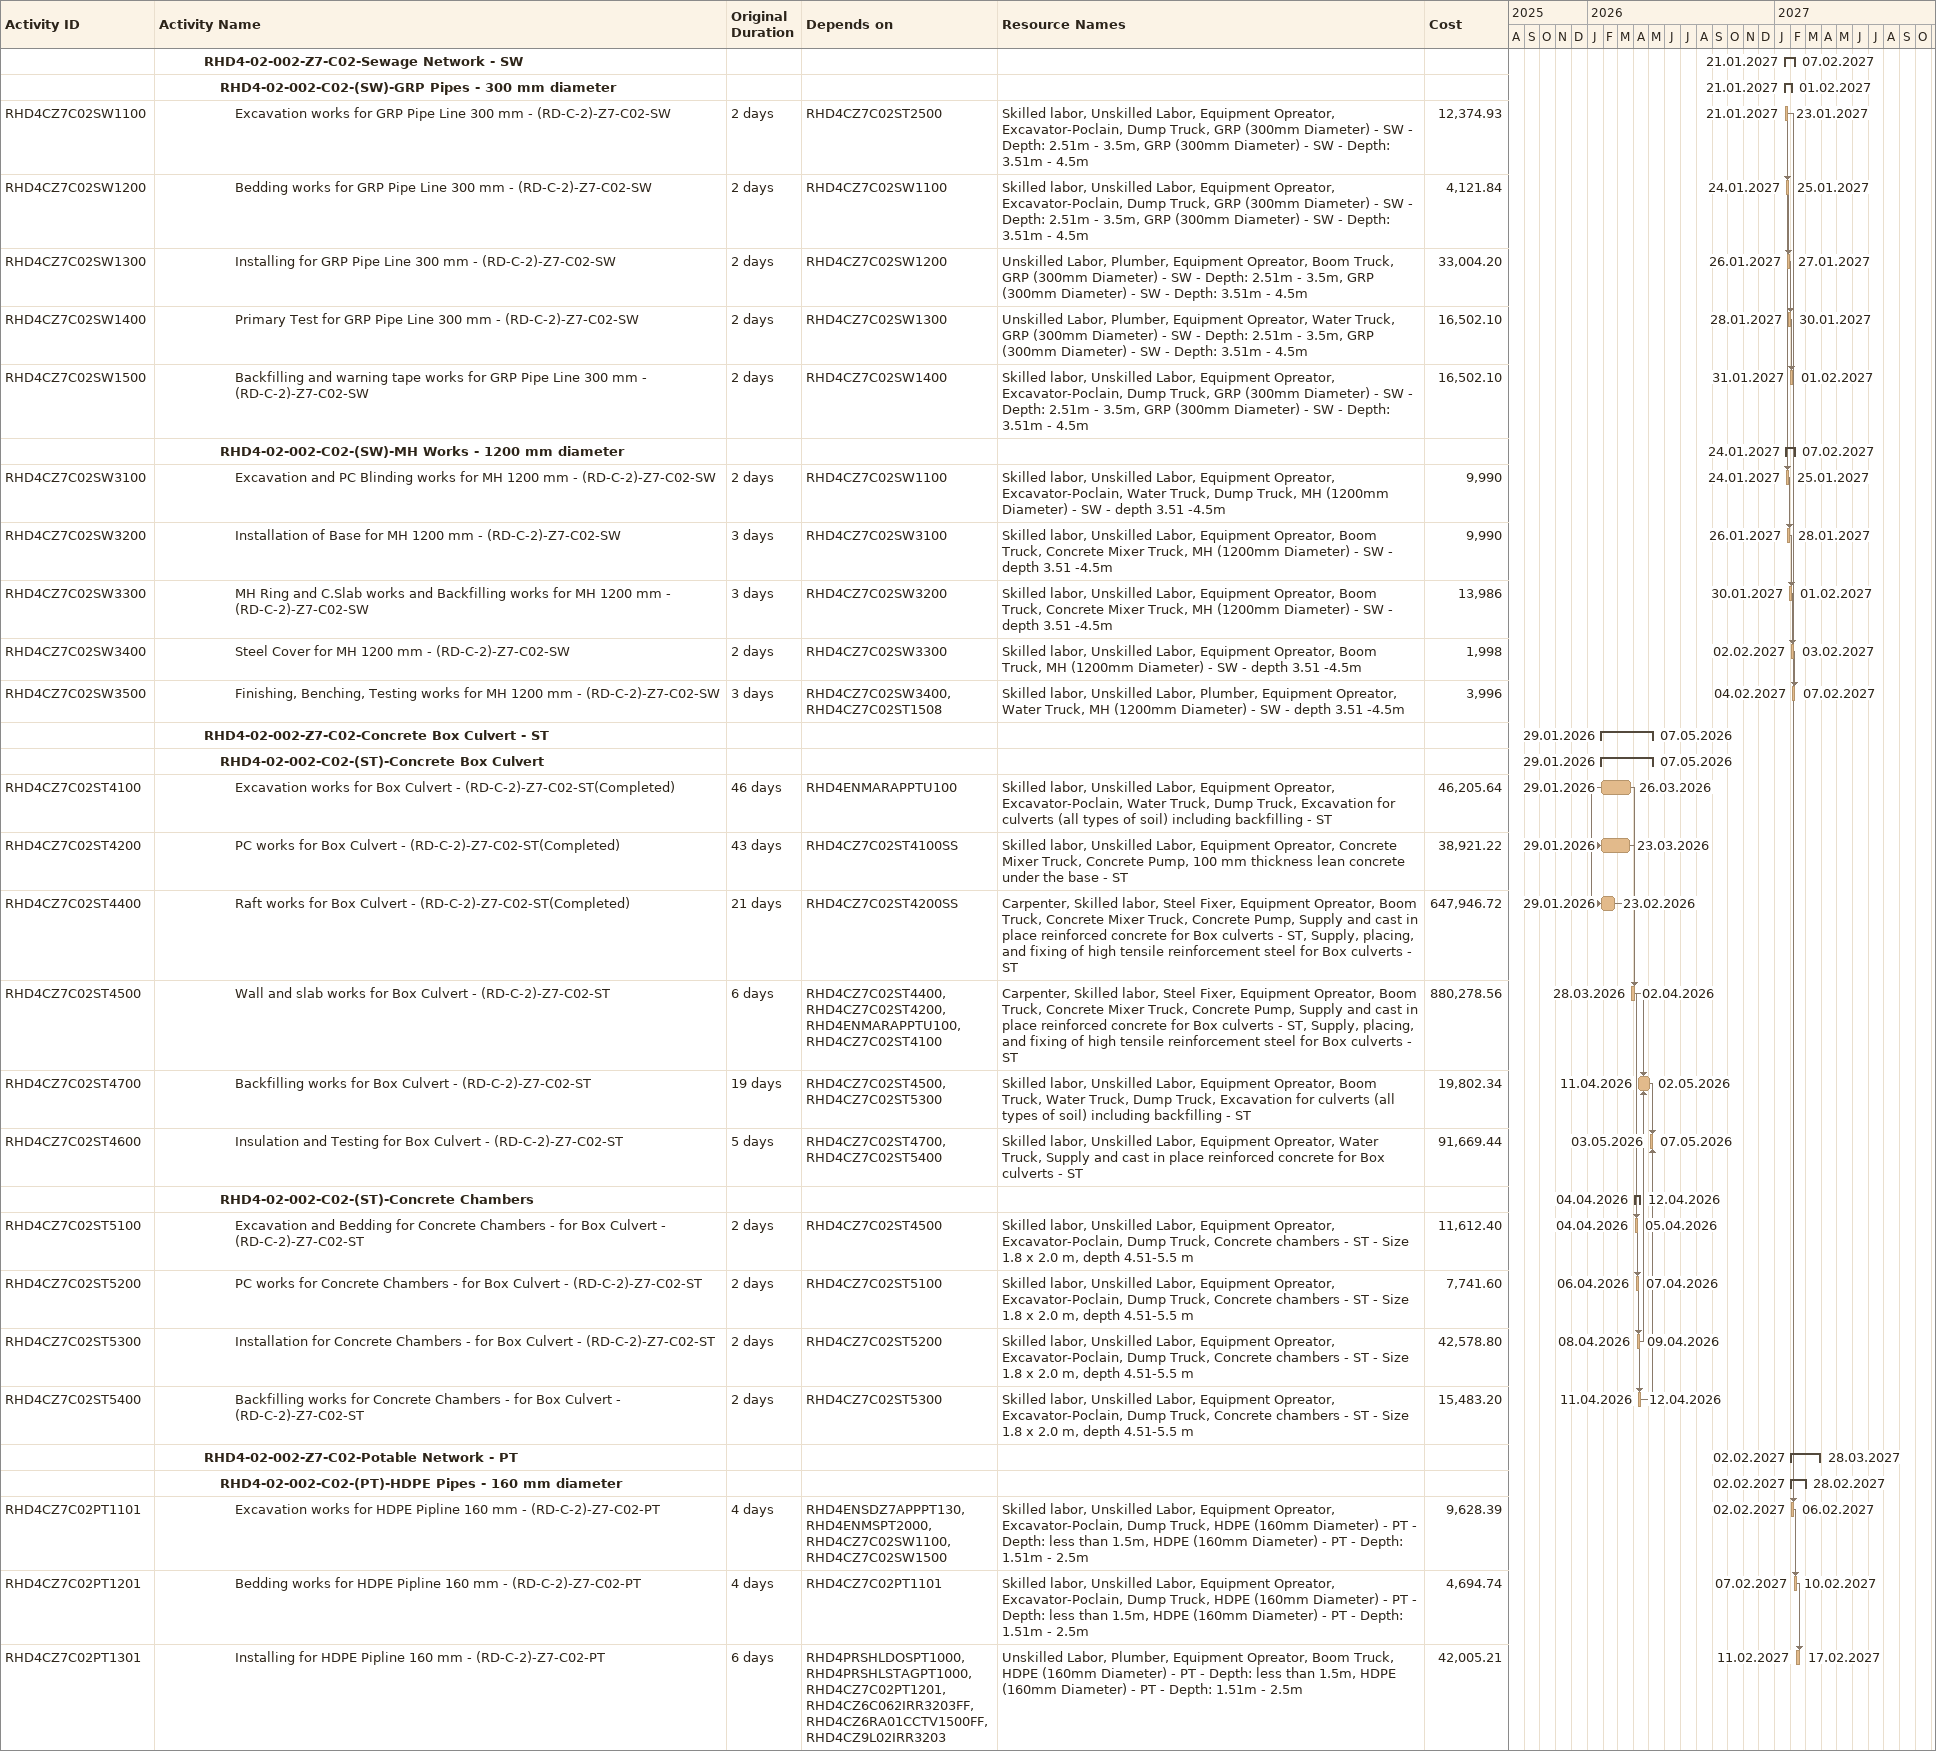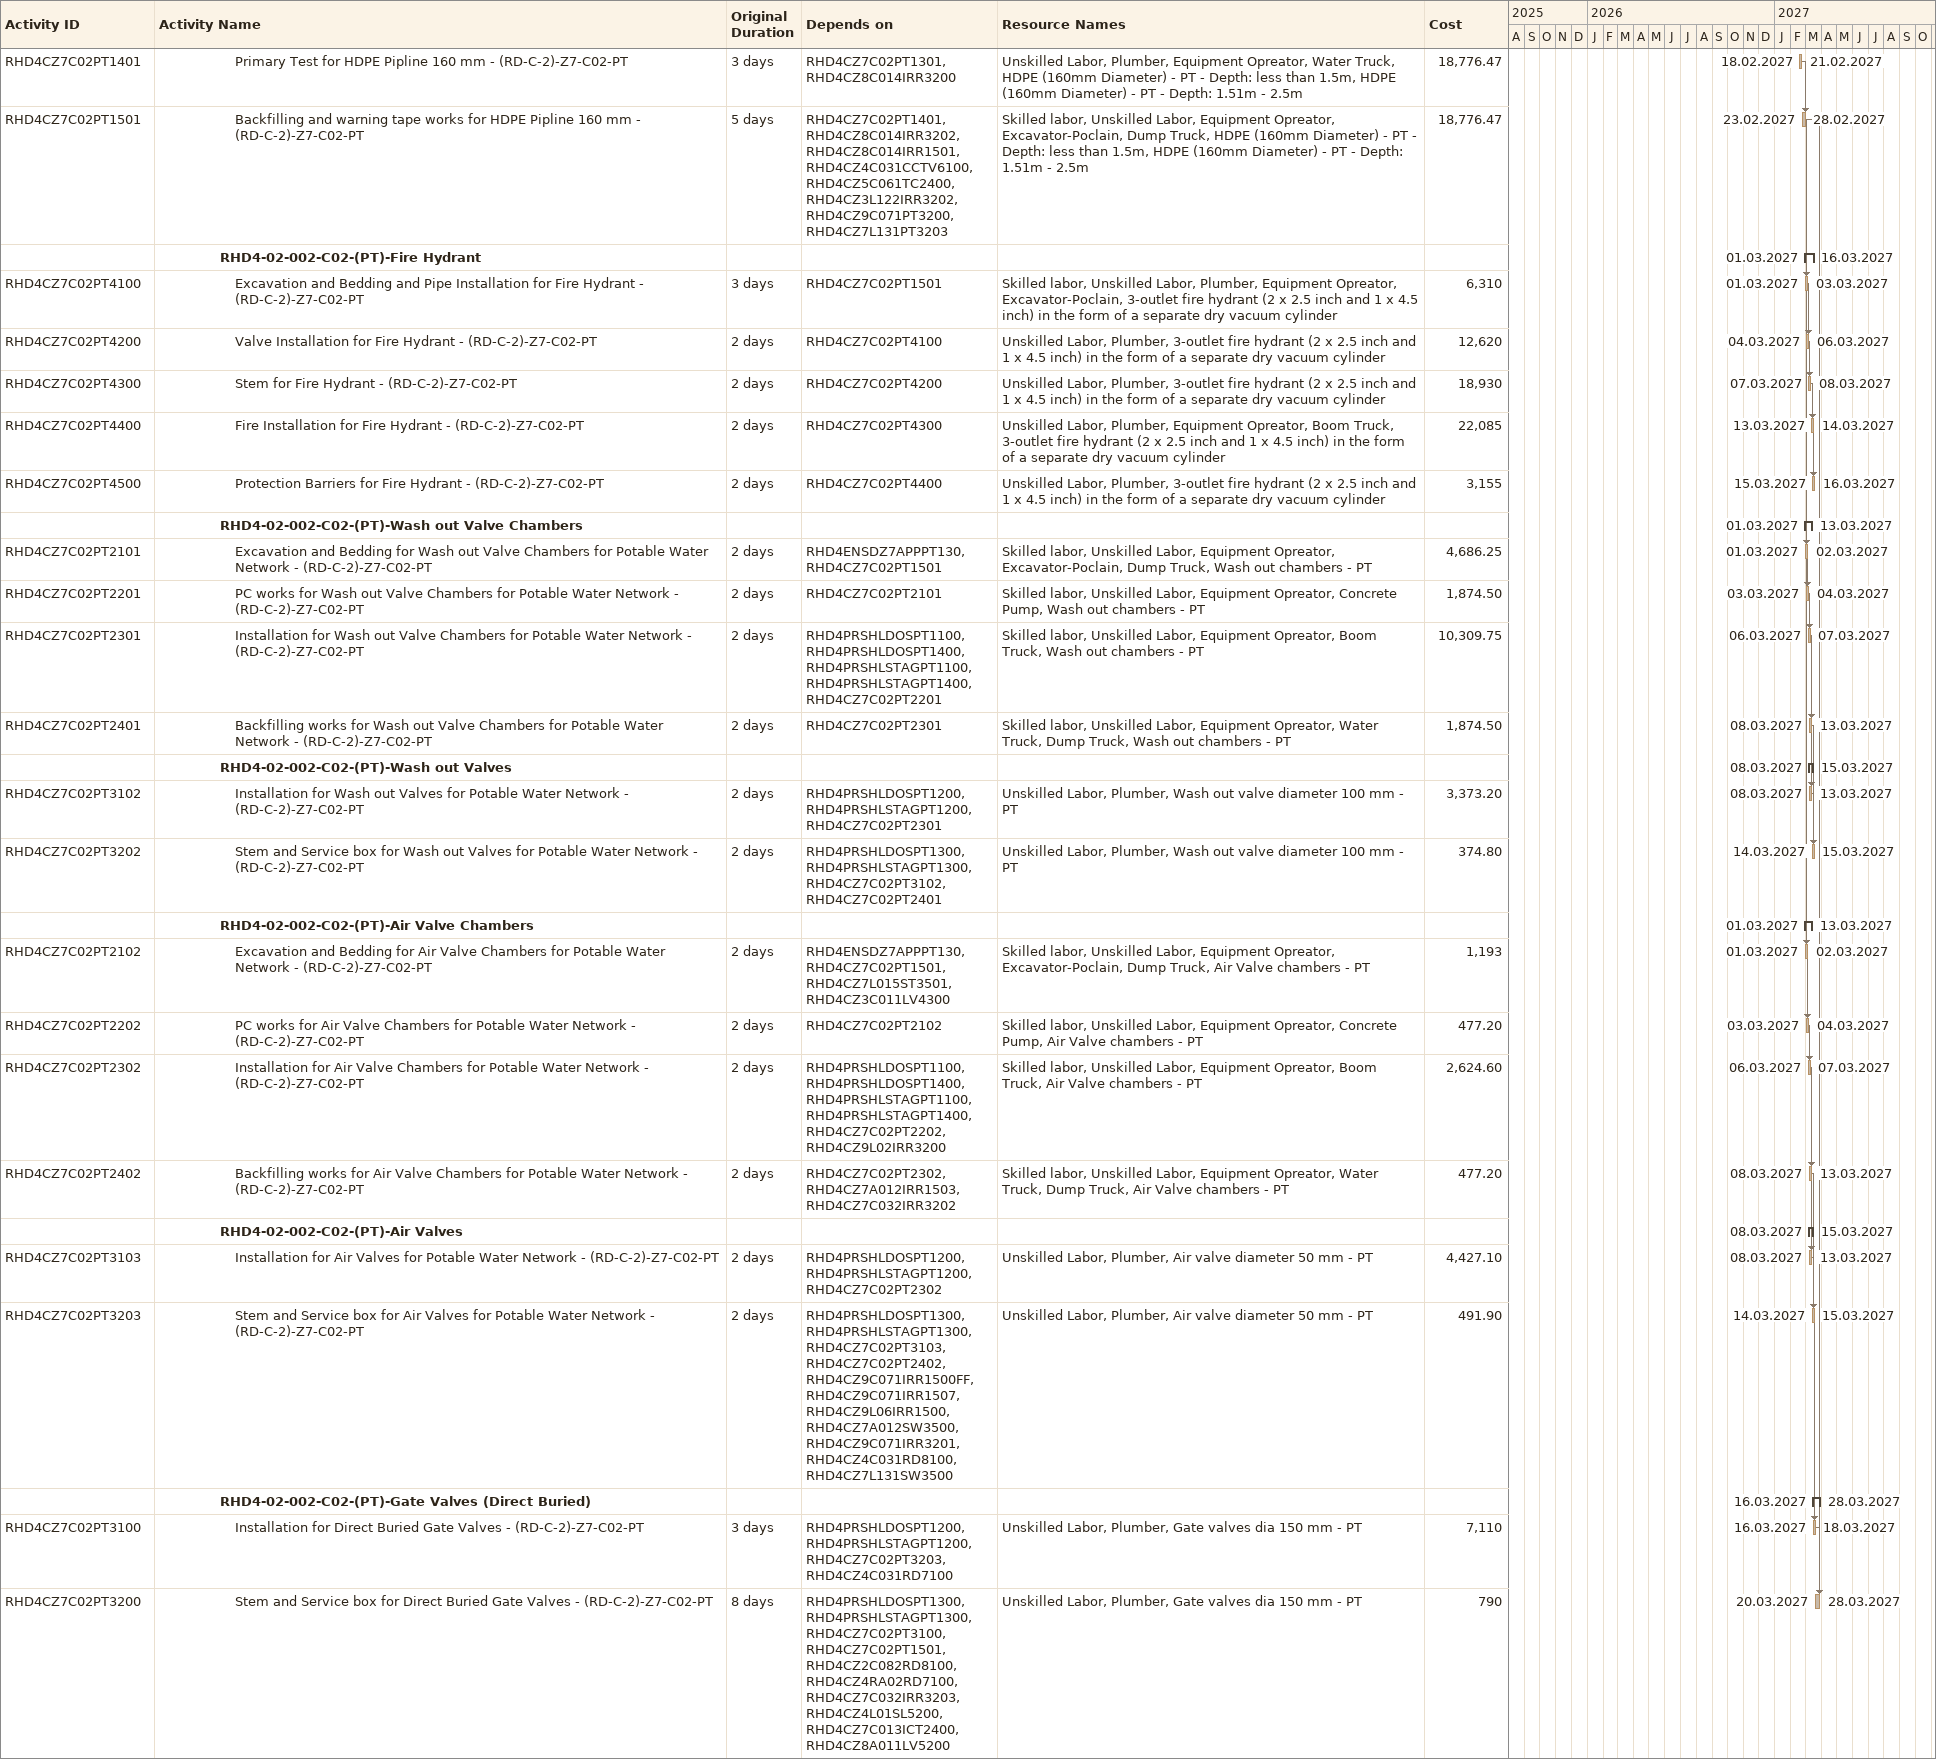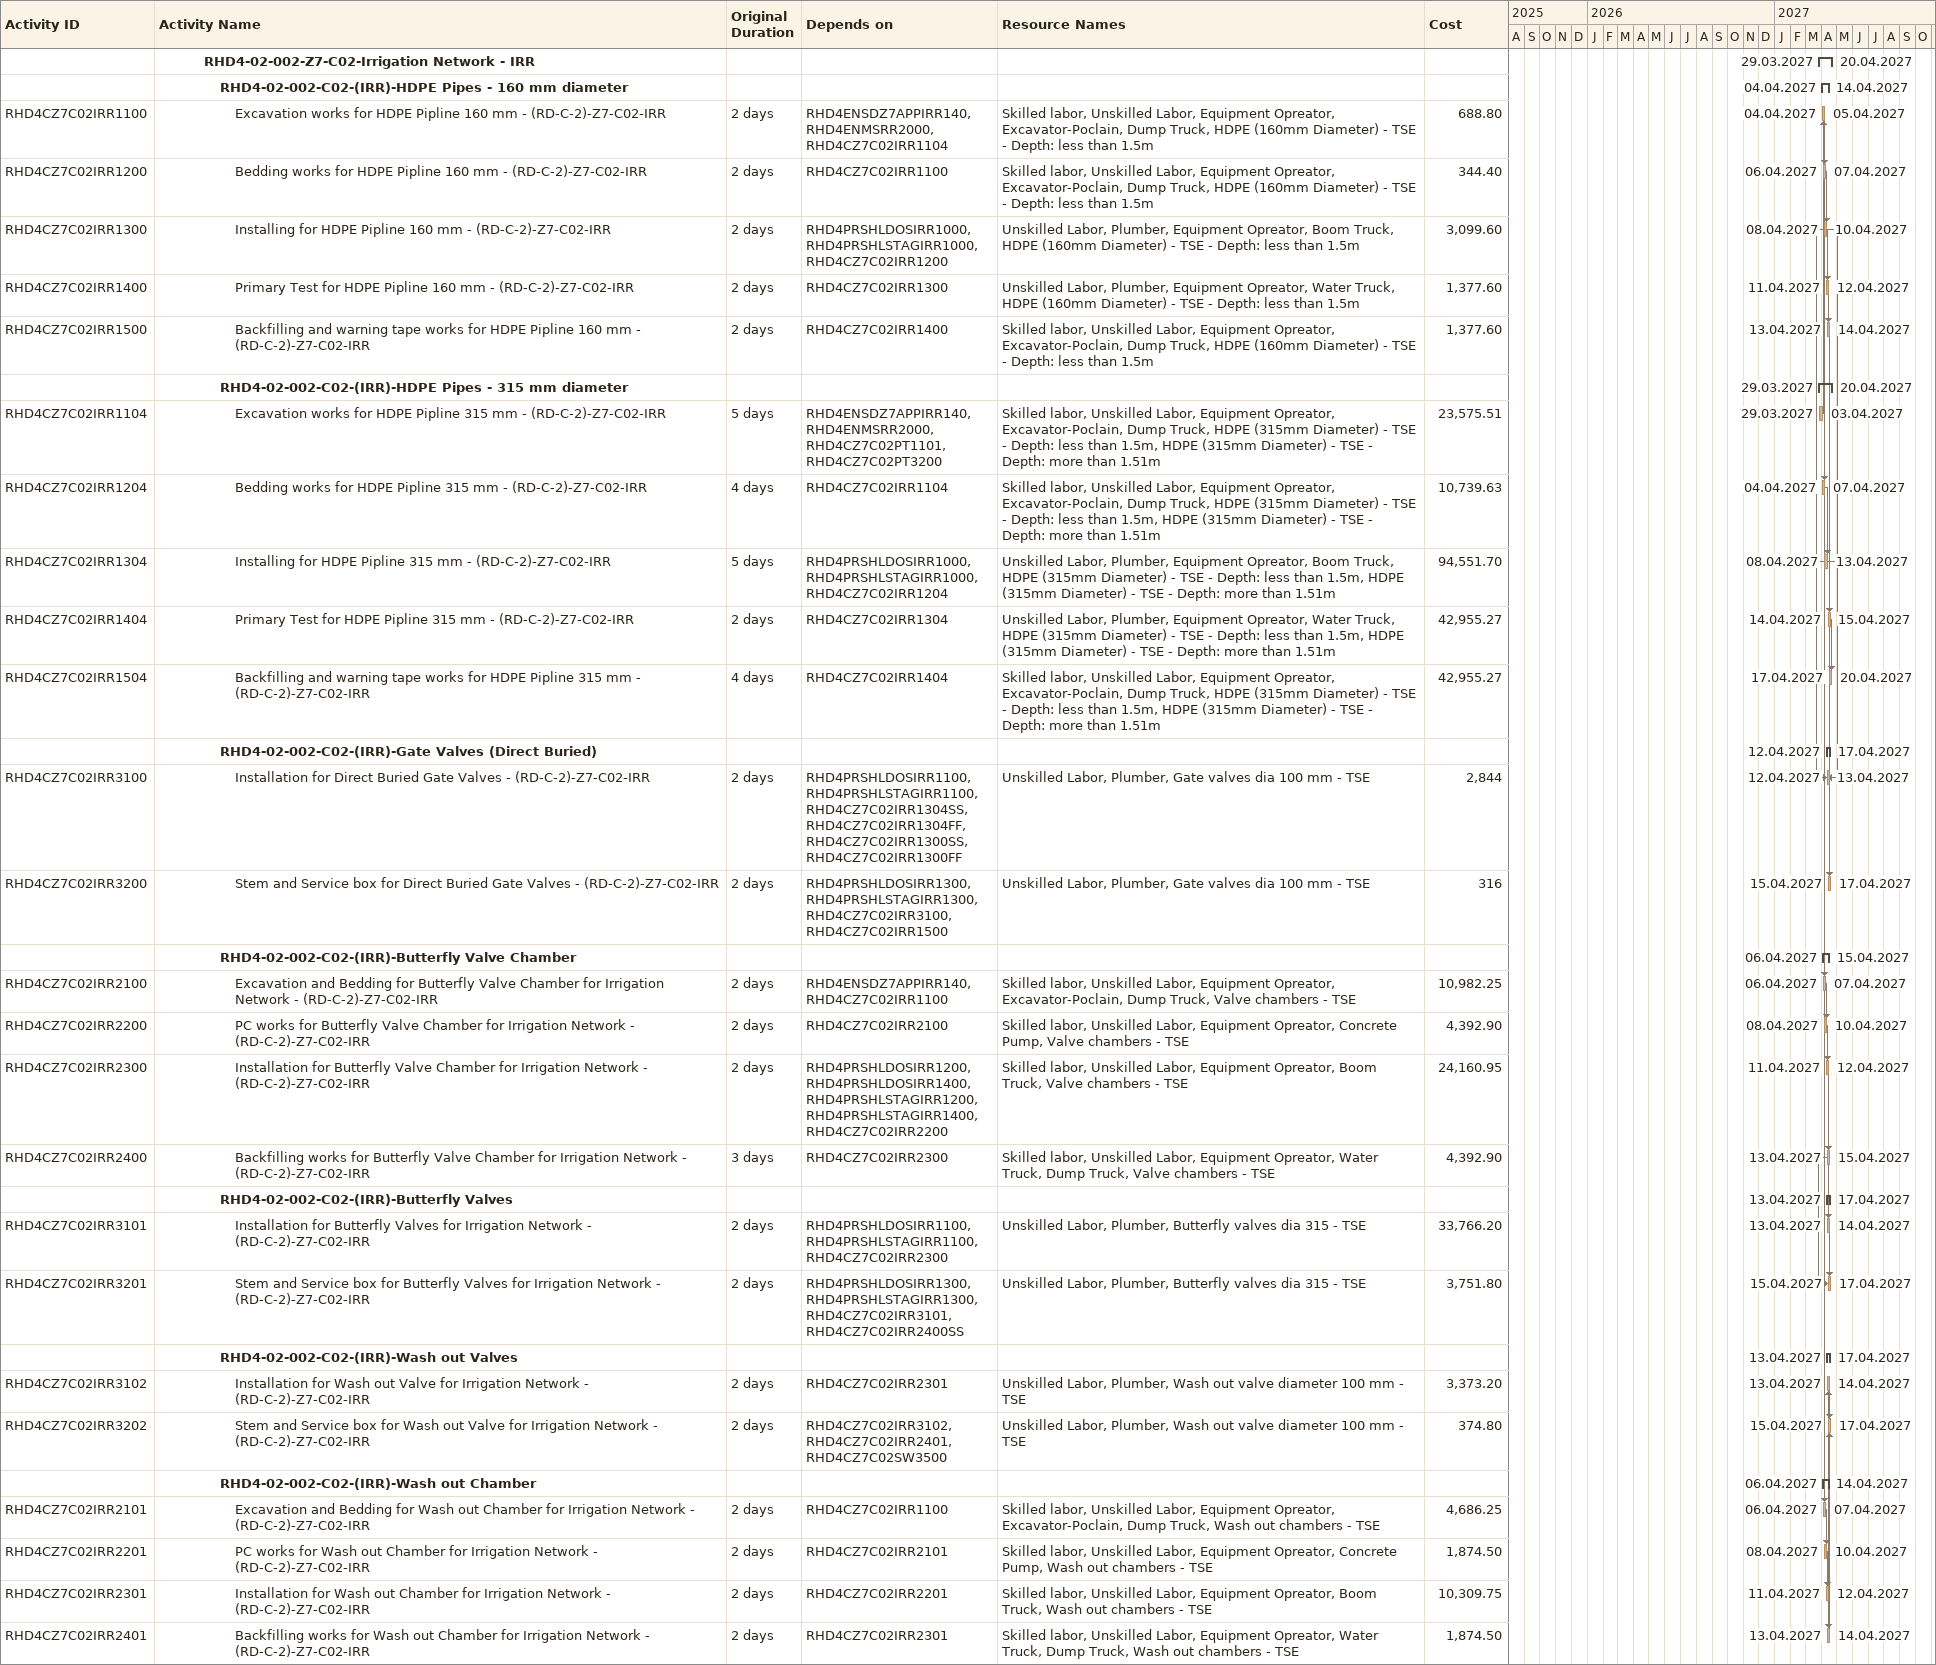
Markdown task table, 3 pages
| ID | Level | Task | Original duration | Start | Finish | Predecessors | Resources | Cost |
|---|---|---|---|---|---|---|---|---|
|  | 4 | **RHD4-02-002-Z7-C02-Sewage Network - SW** |  | 2027-01-21 | 2027-02-07 |  |  |  |
|  | 5 | **RHD4-02-002-C02-(SW)-GRP Pipes - 300 mm diameter** |  | 2027-01-21 | 2027-02-01 |  |  |  |
| RHD4CZ7C02SW1100 | 6 | Excavation works for GRP Pipe Line 300 mm - (RD-C-2)-Z7-C02-SW | 2d | 2027-01-21 | 2027-01-23 | RHD4CZ7C02ST2500 | Skilled labor, Unskilled Labor, Equipment Opreator, Excavator-Poclain, Dump Truck, GRP (300mm Diameter) - SW - Depth: 2.51m - 3.5m, GRP (300mm Diameter) - SW - Depth: 3.51m - 4.5m | 12374.93 |
| RHD4CZ7C02SW1200 | 6 | Bedding works for GRP Pipe Line 300 mm - (RD-C-2)-Z7-C02-SW | 2d | 2027-01-24 | 2027-01-25 | RHD4CZ7C02SW1100 | Skilled labor, Unskilled Labor, Equipment Opreator, Excavator-Poclain, Dump Truck, GRP (300mm Diameter) - SW - Depth: 2.51m - 3.5m, GRP (300mm Diameter) - SW - Depth: 3.51m - 4.5m | 4121.84 |
| RHD4CZ7C02SW1300 | 6 | Installing for GRP Pipe Line 300 mm - (RD-C-2)-Z7-C02-SW | 2d | 2027-01-26 | 2027-01-27 | RHD4CZ7C02SW1200 | Unskilled Labor, Plumber, Equipment Opreator, Boom Truck, GRP (300mm Diameter) - SW - Depth: 2.51m - 3.5m, GRP (300mm Diameter) - SW - Depth: 3.51m - 4.5m | 33004.20 |
| RHD4CZ7C02SW1400 | 6 | Primary Test for GRP Pipe Line 300 mm - (RD-C-2)-Z7-C02-SW | 2d | 2027-01-28 | 2027-01-30 | RHD4CZ7C02SW1300 | Unskilled Labor, Plumber, Equipment Opreator, Water Truck, GRP (300mm Diameter) - SW - Depth: 2.51m - 3.5m, GRP (300mm Diameter) - SW - Depth: 3.51m - 4.5m | 16502.10 |
| RHD4CZ7C02SW1500 | 6 | Backfilling and warning tape works for GRP Pipe Line 300 mm - (RD-C-2)-Z7-C02-SW | 2d | 2027-01-31 | 2027-02-01 | RHD4CZ7C02SW1400 | Skilled labor, Unskilled Labor, Equipment Opreator, Excavator-Poclain, Dump Truck, GRP (300mm Diameter) - SW - Depth: 2.51m - 3.5m, GRP (300mm Diameter) - SW - Depth: 3.51m - 4.5m | 16502.10 |
|  | 5 | **RHD4-02-002-C02-(SW)-MH Works - 1200 mm diameter** |  | 2027-01-24 | 2027-02-07 |  |  |  |
| RHD4CZ7C02SW3100 | 6 | Excavation and PC Blinding works for MH 1200 mm - (RD-C-2)-Z7-C02-SW | 2d | 2027-01-24 | 2027-01-25 | RHD4CZ7C02SW1100 | Skilled labor, Unskilled Labor, Equipment Opreator, Excavator-Poclain, Water Truck, Dump Truck, MH (1200mm Diameter) - SW - depth 3.51 -4.5m | 9990 |
| RHD4CZ7C02SW3200 | 6 | Installation of Base for MH 1200 mm - (RD-C-2)-Z7-C02-SW | 3d | 2027-01-26 | 2027-01-28 | RHD4CZ7C02SW3100 | Skilled labor, Unskilled Labor, Equipment Opreator, Boom Truck, Concrete Mixer Truck, MH (1200mm Diameter) - SW - depth 3.51 -4.5m | 9990 |
| RHD4CZ7C02SW3300 | 6 | MH Ring and C.Slab works and Backfilling works for MH 1200 mm - (RD-C-2)-Z7-C02-SW | 3d | 2027-01-30 | 2027-02-01 | RHD4CZ7C02SW3200 | Skilled labor, Unskilled Labor, Equipment Opreator, Boom Truck, Concrete Mixer Truck, MH (1200mm Diameter) - SW - depth 3.51 -4.5m | 13986 |
| RHD4CZ7C02SW3400 | 6 | Steel Cover for MH 1200 mm - (RD-C-2)-Z7-C02-SW | 2d | 2027-02-02 | 2027-02-03 | RHD4CZ7C02SW3300 | Skilled labor, Unskilled Labor, Equipment Opreator, Boom Truck, MH (1200mm Diameter) - SW - depth 3.51 -4.5m | 1998 |
| RHD4CZ7C02SW3500 | 6 | Finishing, Benching, Testing works for MH 1200 mm - (RD-C-2)-Z7-C02-SW | 3d | 2027-02-04 | 2027-02-07 | RHD4CZ7C02SW3400, RHD4CZ7C02ST1508 | Skilled labor, Unskilled Labor, Plumber, Equipment Opreator, Water Truck, MH (1200mm Diameter) - SW - depth 3.51 -4.5m | 3996 |
|  | 4 | **RHD4-02-002-Z7-C02-Concrete Box Culvert - ST** |  | 2026-01-29 | 2026-05-07 |  |  |  |
|  | 5 | **RHD4-02-002-C02-(ST)-Concrete Box Culvert** |  | 2026-01-29 | 2026-05-07 |  |  |  |
| RHD4CZ7C02ST4100 | 6 | Excavation works for Box Culvert - (RD-C-2)-Z7-C02-ST(Completed) | 46d | 2026-01-29 | 2026-03-26 | RHD4ENMARAPPTU100 | Skilled labor, Unskilled Labor, Equipment Opreator, Excavator-Poclain, Water Truck, Dump Truck, Excavation for culverts (all types of soil) including backfilling - ST | 46205.64 |
| RHD4CZ7C02ST4200 | 6 | PC works for Box Culvert - (RD-C-2)-Z7-C02-ST(Completed) | 43d | 2026-01-29 | 2026-03-23 | RHD4CZ7C02ST4100SS | Skilled labor, Unskilled Labor, Equipment Opreator, Concrete Mixer Truck, Concrete Pump, 100 mm thickness lean concrete under the base - ST | 38921.22 |
| RHD4CZ7C02ST4400 | 6 | Raft works for Box Culvert - (RD-C-2)-Z7-C02-ST(Completed) | 21d | 2026-01-29 | 2026-02-23 | RHD4CZ7C02ST4200SS | Carpenter, Skilled labor, Steel Fixer, Equipment Opreator, Boom Truck, Concrete Mixer Truck, Concrete Pump, Supply and cast in place reinforced concrete for Box culverts - ST, Supply, placing, and fixing of high tensile reinforcement steel for Box culverts - ST | 647946.72 |
| RHD4CZ7C02ST4500 | 6 | Wall and slab works for Box Culvert - (RD-C-2)-Z7-C02-ST | 6d | 2026-03-28 | 2026-04-02 | RHD4CZ7C02ST4400, RHD4CZ7C02ST4200, RHD4ENMARAPPTU100, RHD4CZ7C02ST4100 | Carpenter, Skilled labor, Steel Fixer, Equipment Opreator, Boom Truck, Concrete Mixer Truck, Concrete Pump, Supply and cast in place reinforced concrete for Box culverts - ST, Supply, placing, and fixing of high tensile reinforcement steel for Box culverts - ST | 880278.56 |
| RHD4CZ7C02ST4700 | 6 | Backfilling works for Box Culvert - (RD-C-2)-Z7-C02-ST | 19d | 2026-04-11 | 2026-05-02 | RHD4CZ7C02ST4500, RHD4CZ7C02ST5300 | Skilled labor, Unskilled Labor, Equipment Opreator, Boom Truck, Water Truck, Dump Truck, Excavation for culverts (all types of soil) including backfilling - ST | 19802.34 |
| RHD4CZ7C02ST4600 | 6 | Insulation and Testing for Box Culvert - (RD-C-2)-Z7-C02-ST | 5d | 2026-05-03 | 2026-05-07 | RHD4CZ7C02ST4700, RHD4CZ7C02ST5400 | Skilled labor, Unskilled Labor, Equipment Opreator, Water Truck, Supply and cast in place reinforced concrete for Box culverts - ST | 91669.44 |
|  | 5 | **RHD4-02-002-C02-(ST)-Concrete Chambers** |  | 2026-04-04 | 2026-04-12 |  |  |  |
| RHD4CZ7C02ST5100 | 6 | Excavation and Bedding for Concrete Chambers - for Box Culvert - (RD-C-2)-Z7-C02-ST | 2d | 2026-04-04 | 2026-04-05 | RHD4CZ7C02ST4500 | Skilled labor, Unskilled Labor, Equipment Opreator, Excavator-Poclain, Dump Truck, Concrete chambers - ST - Size 1.8 x 2.0 m, depth 4.51-5.5 m | 11612.40 |
| RHD4CZ7C02ST5200 | 6 | PC works for Concrete Chambers - for Box Culvert - (RD-C-2)-Z7-C02-ST | 2d | 2026-04-06 | 2026-04-07 | RHD4CZ7C02ST5100 | Skilled labor, Unskilled Labor, Equipment Opreator, Excavator-Poclain, Dump Truck, Concrete chambers - ST - Size 1.8 x 2.0 m, depth 4.51-5.5 m | 7741.60 |
| RHD4CZ7C02ST5300 | 6 | Installation for Concrete Chambers - for Box Culvert - (RD-C-2)-Z7-C02-ST | 2d | 2026-04-08 | 2026-04-09 | RHD4CZ7C02ST5200 | Skilled labor, Unskilled Labor, Equipment Opreator, Excavator-Poclain, Dump Truck, Concrete chambers - ST - Size 1.8 x 2.0 m, depth 4.51-5.5 m | 42578.80 |
| RHD4CZ7C02ST5400 | 6 | Backfilling works for Concrete Chambers - for Box Culvert - (RD-C-2)-Z7-C02-ST | 2d | 2026-04-11 | 2026-04-12 | RHD4CZ7C02ST5300 | Skilled labor, Unskilled Labor, Equipment Opreator, Excavator-Poclain, Dump Truck, Concrete chambers - ST - Size 1.8 x 2.0 m, depth 4.51-5.5 m | 15483.20 |
|  | 4 | **RHD4-02-002-Z7-C02-Potable Network - PT** |  | 2027-02-02 | 2027-03-28 |  |  |  |
|  | 5 | **RHD4-02-002-C02-(PT)-HDPE Pipes - 160 mm diameter** |  | 2027-02-02 | 2027-02-28 |  |  |  |
| RHD4CZ7C02PT1101 | 6 | Excavation works for HDPE Pipline 160 mm - (RD-C-2)-Z7-C02-PT | 4d | 2027-02-02 | 2027-02-06 | RHD4ENSDZ7APPPT130, RHD4ENMSPT2000, RHD4CZ7C02SW1100, RHD4CZ7C02SW1500 | Skilled labor, Unskilled Labor, Equipment Opreator, Excavator-Poclain, Dump Truck, HDPE (160mm Diameter) - PT - Depth: less than 1.5m, HDPE (160mm Diameter) - PT - Depth: 1.51m - 2.5m | 9628.39 |
| RHD4CZ7C02PT1201 | 6 | Bedding works for HDPE Pipline 160 mm - (RD-C-2)-Z7-C02-PT | 4d | 2027-02-07 | 2027-02-10 | RHD4CZ7C02PT1101 | Skilled labor, Unskilled Labor, Equipment Opreator, Excavator-Poclain, Dump Truck, HDPE (160mm Diameter) - PT - Depth: less than 1.5m, HDPE (160mm Diameter) - PT - Depth: 1.51m - 2.5m | 4694.74 |
| RHD4CZ7C02PT1301 | 6 | Installing for HDPE Pipline 160 mm - (RD-C-2)-Z7-C02-PT | 6d | 2027-02-11 | 2027-02-17 | RHD4PRSHLDOSPT1000, RHD4PRSHLSTAGPT1000, RHD4CZ7C02PT1201, RHD4CZ6C062IRR3203FF, RHD4CZ6RA01CCTV1500FF, RHD4CZ9L02IRR3203 | Unskilled Labor, Plumber, Equipment Opreator, Boom Truck, HDPE (160mm Diameter) - PT - Depth: less than 1.5m, HDPE (160mm Diameter) - PT - Depth: 1.51m - 2.5m | 42005.21 |
| RHD4CZ7C02PT1401 | 6 | Primary Test for HDPE Pipline 160 mm - (RD-C-2)-Z7-C02-PT | 3d | 2027-02-18 | 2027-02-21 | RHD4CZ7C02PT1301, RHD4CZ8C014IRR3200 | Unskilled Labor, Plumber, Equipment Opreator, Water Truck, HDPE (160mm Diameter) - PT - Depth: less than 1.5m, HDPE (160mm Diameter) - PT - Depth: 1.51m - 2.5m | 18776.47 |
| RHD4CZ7C02PT1501 | 6 | Backfilling and warning tape works for HDPE Pipline 160 mm - (RD-C-2)-Z7-C02-PT | 5d | 2027-02-23 | 2027-02-28 | RHD4CZ7C02PT1401, RHD4CZ8C014IRR3202, RHD4CZ8C014IRR1501, RHD4CZ4C031CCTV6100, RHD4CZ5C061TC2400, RHD4CZ3L122IRR3202, RHD4CZ9C071PT3200, RHD4CZ7L131PT3203 | Skilled labor, Unskilled Labor, Equipment Opreator, Excavator-Poclain, Dump Truck, HDPE (160mm Diameter) - PT - Depth: less than 1.5m, HDPE (160mm Diameter) - PT - Depth: 1.51m - 2.5m | 18776.47 |
|  | 5 | **RHD4-02-002-C02-(PT)-Fire Hydrant** |  | 2027-03-01 | 2027-03-16 |  |  |  |
| RHD4CZ7C02PT4100 | 6 | Excavation and Bedding and Pipe Installation for Fire Hydrant - (RD-C-2)-Z7-C02-PT | 3d | 2027-03-01 | 2027-03-03 | RHD4CZ7C02PT1501 | Skilled labor, Unskilled Labor, Plumber, Equipment Opreator, Excavator-Poclain, 3-outlet fire hydrant (2 x 2.5 inch and 1 x 4.5 inch) in the form of a separate dry vacuum cylinder | 6310 |
| RHD4CZ7C02PT4200 | 6 | Valve Installation for Fire Hydrant - (RD-C-2)-Z7-C02-PT | 2d | 2027-03-04 | 2027-03-06 | RHD4CZ7C02PT4100 | Unskilled Labor, Plumber, 3-outlet fire hydrant (2 x 2.5 inch and 1 x 4.5 inch) in the form of a separate dry vacuum cylinder | 12620 |
| RHD4CZ7C02PT4300 | 6 | Stem for Fire Hydrant - (RD-C-2)-Z7-C02-PT | 2d | 2027-03-07 | 2027-03-08 | RHD4CZ7C02PT4200 | Unskilled Labor, Plumber, 3-outlet fire hydrant (2 x 2.5 inch and 1 x 4.5 inch) in the form of a separate dry vacuum cylinder | 18930 |
| RHD4CZ7C02PT4400 | 6 | Fire Installation for Fire Hydrant - (RD-C-2)-Z7-C02-PT | 2d | 2027-03-13 | 2027-03-14 | RHD4CZ7C02PT4300 | Unskilled Labor, Plumber, Equipment Opreator, Boom Truck, 3-outlet fire hydrant (2 x 2.5 inch and 1 x 4.5 inch) in the form of a separate dry vacuum cylinder | 22085 |
| RHD4CZ7C02PT4500 | 6 | Protection Barriers for Fire Hydrant - (RD-C-2)-Z7-C02-PT | 2d | 2027-03-15 | 2027-03-16 | RHD4CZ7C02PT4400 | Unskilled Labor, Plumber, 3-outlet fire hydrant (2 x 2.5 inch and 1 x 4.5 inch) in the form of a separate dry vacuum cylinder | 3155 |
|  | 5 | **RHD4-02-002-C02-(PT)-Wash out Valve Chambers** |  | 2027-03-01 | 2027-03-13 |  |  |  |
| RHD4CZ7C02PT2101 | 6 | Excavation and Bedding for Wash out Valve Chambers for Potable Water Network - (RD-C-2)-Z7-C02-PT | 2d | 2027-03-01 | 2027-03-02 | RHD4ENSDZ7APPPT130, RHD4CZ7C02PT1501 | Skilled labor, Unskilled Labor, Equipment Opreator, Excavator-Poclain, Dump Truck, Wash out chambers - PT | 4686.25 |
| RHD4CZ7C02PT2201 | 6 | PC works for Wash out Valve Chambers for Potable Water Network - (RD-C-2)-Z7-C02-PT | 2d | 2027-03-03 | 2027-03-04 | RHD4CZ7C02PT2101 | Skilled labor, Unskilled Labor, Equipment Opreator, Concrete Pump, Wash out chambers - PT | 1874.50 |
| RHD4CZ7C02PT2301 | 6 | Installation for Wash out Valve Chambers for Potable Water Network - (RD-C-2)-Z7-C02-PT | 2d | 2027-03-06 | 2027-03-07 | RHD4PRSHLDOSPT1100, RHD4PRSHLDOSPT1400, RHD4PRSHLSTAGPT1100, RHD4PRSHLSTAGPT1400, RHD4CZ7C02PT2201 | Skilled labor, Unskilled Labor, Equipment Opreator, Boom Truck, Wash out chambers - PT | 10309.75 |
| RHD4CZ7C02PT2401 | 6 | Backfilling works for Wash out Valve Chambers for Potable Water Network - (RD-C-2)-Z7-C02-PT | 2d | 2027-03-08 | 2027-03-13 | RHD4CZ7C02PT2301 | Skilled labor, Unskilled Labor, Equipment Opreator, Water Truck, Dump Truck, Wash out chambers - PT | 1874.50 |
|  | 5 | **RHD4-02-002-C02-(PT)-Wash out Valves** |  | 2027-03-08 | 2027-03-15 |  |  |  |
| RHD4CZ7C02PT3102 | 6 | Installation for Wash out Valves for Potable Water Network - (RD-C-2)-Z7-C02-PT | 2d | 2027-03-08 | 2027-03-13 | RHD4PRSHLDOSPT1200, RHD4PRSHLSTAGPT1200, RHD4CZ7C02PT2301 | Unskilled Labor, Plumber, Wash out valve diameter 100 mm - PT | 3373.20 |
| RHD4CZ7C02PT3202 | 6 | Stem and Service box for Wash out Valves for Potable Water Network - (RD-C-2)-Z7-C02-PT | 2d | 2027-03-14 | 2027-03-15 | RHD4PRSHLDOSPT1300, RHD4PRSHLSTAGPT1300, RHD4CZ7C02PT3102, RHD4CZ7C02PT2401 | Unskilled Labor, Plumber, Wash out valve diameter 100 mm - PT | 374.80 |
|  | 5 | **RHD4-02-002-C02-(PT)-Air Valve Chambers** |  | 2027-03-01 | 2027-03-13 |  |  |  |
| RHD4CZ7C02PT2102 | 6 | Excavation and Bedding for Air Valve Chambers for Potable Water Network - (RD-C-2)-Z7-C02-PT | 2d | 2027-03-01 | 2027-03-02 | RHD4ENSDZ7APPPT130, RHD4CZ7C02PT1501, RHD4CZ7L015ST3501, RHD4CZ3C011LV4300 | Skilled labor, Unskilled Labor, Equipment Opreator, Excavator-Poclain, Dump Truck, Air Valve chambers - PT | 1193 |
| RHD4CZ7C02PT2202 | 6 | PC works for Air Valve Chambers for Potable Water Network - (RD-C-2)-Z7-C02-PT | 2d | 2027-03-03 | 2027-03-04 | RHD4CZ7C02PT2102 | Skilled labor, Unskilled Labor, Equipment Opreator, Concrete Pump, Air Valve chambers - PT | 477.20 |
| RHD4CZ7C02PT2302 | 6 | Installation for Air Valve Chambers for Potable Water Network - (RD-C-2)-Z7-C02-PT | 2d | 2027-03-06 | 2027-03-07 | RHD4PRSHLDOSPT1100, RHD4PRSHLDOSPT1400, RHD4PRSHLSTAGPT1100, RHD4PRSHLSTAGPT1400, RHD4CZ7C02PT2202, RHD4CZ9L02IRR3200 | Skilled labor, Unskilled Labor, Equipment Opreator, Boom Truck, Air Valve chambers - PT | 2624.60 |
| RHD4CZ7C02PT2402 | 6 | Backfilling works for Air Valve Chambers for Potable Water Network - (RD-C-2)-Z7-C02-PT | 2d | 2027-03-08 | 2027-03-13 | RHD4CZ7C02PT2302, RHD4CZ7A012IRR1503, RHD4CZ7C032IRR3202 | Skilled labor, Unskilled Labor, Equipment Opreator, Water Truck, Dump Truck, Air Valve chambers - PT | 477.20 |
|  | 5 | **RHD4-02-002-C02-(PT)-Air Valves** |  | 2027-03-08 | 2027-03-15 |  |  |  |
| RHD4CZ7C02PT3103 | 6 | Installation for Air Valves for Potable Water Network - (RD-C-2)-Z7-C02-PT | 2d | 2027-03-08 | 2027-03-13 | RHD4PRSHLDOSPT1200, RHD4PRSHLSTAGPT1200, RHD4CZ7C02PT2302 | Unskilled Labor, Plumber, Air valve diameter 50 mm - PT | 4427.10 |
| RHD4CZ7C02PT3203 | 6 | Stem and Service box for Air Valves for Potable Water Network - (RD-C-2)-Z7-C02-PT | 2d | 2027-03-14 | 2027-03-15 | RHD4PRSHLDOSPT1300, RHD4PRSHLSTAGPT1300, RHD4CZ7C02PT3103, RHD4CZ7C02PT2402, RHD4CZ9C071IRR1500FF, RHD4CZ9C071IRR1507, RHD4CZ9L06IRR1500, RHD4CZ7A012SW3500, RHD4CZ9C071IRR3201, RHD4CZ4C031RD8100, RHD4CZ7L131SW3500 | Unskilled Labor, Plumber, Air valve diameter 50 mm - PT | 491.90 |
|  | 5 | **RHD4-02-002-C02-(PT)-Gate Valves (Direct Buried)** |  | 2027-03-16 | 2027-03-28 |  |  |  |
| RHD4CZ7C02PT3100 | 6 | Installation for Direct Buried Gate Valves - (RD-C-2)-Z7-C02-PT | 3d | 2027-03-16 | 2027-03-18 | RHD4PRSHLDOSPT1200, RHD4PRSHLSTAGPT1200, RHD4CZ7C02PT3203, RHD4CZ4C031RD7100 | Unskilled Labor, Plumber, Gate valves dia 150 mm - PT | 7110 |
| RHD4CZ7C02PT3200 | 6 | Stem and Service box for Direct Buried Gate Valves - (RD-C-2)-Z7-C02-PT | 8d | 2027-03-20 | 2027-03-28 | RHD4PRSHLDOSPT1300, RHD4PRSHLSTAGPT1300, RHD4CZ7C02PT3100, RHD4CZ7C02PT1501, RHD4CZ2C082RD8100, RHD4CZ4RA02RD7100, RHD4CZ7C032IRR3203, RHD4CZ4L01SL5200, RHD4CZ7C013ICT2400, RHD4CZ8A011LV5200 | Unskilled Labor, Plumber, Gate valves dia 150 mm - PT | 790 |
|  | 4 | **RHD4-02-002-Z7-C02-Irrigation Network - IRR** |  | 2027-03-29 | 2027-04-20 |  |  |  |
|  | 5 | **RHD4-02-002-C02-(IRR)-HDPE Pipes - 160 mm diameter** |  | 2027-04-04 | 2027-04-14 |  |  |  |
| RHD4CZ7C02IRR1100 | 6 | Excavation works for HDPE Pipline 160 mm - (RD-C-2)-Z7-C02-IRR | 2d | 2027-04-04 | 2027-04-05 | RHD4ENSDZ7APPIRR140, RHD4ENMSRR2000, RHD4CZ7C02IRR1104 | Skilled labor, Unskilled Labor, Equipment Opreator, Excavator-Poclain, Dump Truck, HDPE (160mm Diameter) - TSE - Depth: less than 1.5m | 688.80 |
| RHD4CZ7C02IRR1200 | 6 | Bedding works for HDPE Pipline 160 mm - (RD-C-2)-Z7-C02-IRR | 2d | 2027-04-06 | 2027-04-07 | RHD4CZ7C02IRR1100 | Skilled labor, Unskilled Labor, Equipment Opreator, Excavator-Poclain, Dump Truck, HDPE (160mm Diameter) - TSE - Depth: less than 1.5m | 344.40 |
| RHD4CZ7C02IRR1300 | 6 | Installing for HDPE Pipline 160 mm - (RD-C-2)-Z7-C02-IRR | 2d | 2027-04-08 | 2027-04-10 | RHD4PRSHLDOSIRR1000, RHD4PRSHLSTAGIRR1000, RHD4CZ7C02IRR1200 | Unskilled Labor, Plumber, Equipment Opreator, Boom Truck, HDPE (160mm Diameter) - TSE - Depth: less than 1.5m | 3099.60 |
| RHD4CZ7C02IRR1400 | 6 | Primary Test for HDPE Pipline 160 mm - (RD-C-2)-Z7-C02-IRR | 2d | 2027-04-11 | 2027-04-12 | RHD4CZ7C02IRR1300 | Unskilled Labor, Plumber, Equipment Opreator, Water Truck, HDPE (160mm Diameter) - TSE - Depth: less than 1.5m | 1377.60 |
| RHD4CZ7C02IRR1500 | 6 | Backfilling and warning tape works for HDPE Pipline 160 mm - (RD-C-2)-Z7-C02-IRR | 2d | 2027-04-13 | 2027-04-14 | RHD4CZ7C02IRR1400 | Skilled labor, Unskilled Labor, Equipment Opreator, Excavator-Poclain, Dump Truck, HDPE (160mm Diameter) - TSE - Depth: less than 1.5m | 1377.60 |
|  | 5 | **RHD4-02-002-C02-(IRR)-HDPE Pipes - 315 mm diameter** |  | 2027-03-29 | 2027-04-20 |  |  |  |
| RHD4CZ7C02IRR1104 | 6 | Excavation works for HDPE Pipline 315 mm - (RD-C-2)-Z7-C02-IRR | 5d | 2027-03-29 | 2027-04-03 | RHD4ENSDZ7APPIRR140, RHD4ENMSRR2000, RHD4CZ7C02PT1101, RHD4CZ7C02PT3200 | Skilled labor, Unskilled Labor, Equipment Opreator, Excavator-Poclain, Dump Truck, HDPE (315mm Diameter) - TSE - Depth: less than 1.5m, HDPE (315mm Diameter) - TSE - Depth: more than 1.51m | 23575.51 |
| RHD4CZ7C02IRR1204 | 6 | Bedding works for HDPE Pipline 315 mm - (RD-C-2)-Z7-C02-IRR | 4d | 2027-04-04 | 2027-04-07 | RHD4CZ7C02IRR1104 | Skilled labor, Unskilled Labor, Equipment Opreator, Excavator-Poclain, Dump Truck, HDPE (315mm Diameter) - TSE - Depth: less than 1.5m, HDPE (315mm Diameter) - TSE - Depth: more than 1.51m | 10739.63 |
| RHD4CZ7C02IRR1304 | 6 | Installing for HDPE Pipline 315 mm - (RD-C-2)-Z7-C02-IRR | 5d | 2027-04-08 | 2027-04-13 | RHD4PRSHLDOSIRR1000, RHD4PRSHLSTAGIRR1000, RHD4CZ7C02IRR1204 | Unskilled Labor, Plumber, Equipment Opreator, Boom Truck, HDPE (315mm Diameter) - TSE - Depth: less than 1.5m, HDPE (315mm Diameter) - TSE - Depth: more than 1.51m | 94551.70 |
| RHD4CZ7C02IRR1404 | 6 | Primary Test for HDPE Pipline 315 mm - (RD-C-2)-Z7-C02-IRR | 2d | 2027-04-14 | 2027-04-15 | RHD4CZ7C02IRR1304 | Unskilled Labor, Plumber, Equipment Opreator, Water Truck, HDPE (315mm Diameter) - TSE - Depth: less than 1.5m, HDPE (315mm Diameter) - TSE - Depth: more than 1.51m | 42955.27 |
| RHD4CZ7C02IRR1504 | 6 | Backfilling and warning tape works for HDPE Pipline 315 mm - (RD-C-2)-Z7-C02-IRR | 4d | 2027-04-17 | 2027-04-20 | RHD4CZ7C02IRR1404 | Skilled labor, Unskilled Labor, Equipment Opreator, Excavator-Poclain, Dump Truck, HDPE (315mm Diameter) - TSE - Depth: less than 1.5m, HDPE (315mm Diameter) - TSE - Depth: more than 1.51m | 42955.27 |
|  | 5 | **RHD4-02-002-C02-(IRR)-Gate Valves (Direct Buried)** |  | 2027-04-12 | 2027-04-17 |  |  |  |
| RHD4CZ7C02IRR3100 | 6 | Installation for Direct Buried Gate Valves - (RD-C-2)-Z7-C02-IRR | 2d | 2027-04-12 | 2027-04-13 | RHD4PRSHLDOSIRR1100, RHD4PRSHLSTAGIRR1100, RHD4CZ7C02IRR1304SS, RHD4CZ7C02IRR1304FF, RHD4CZ7C02IRR1300SS, RHD4CZ7C02IRR1300FF | Unskilled Labor, Plumber, Gate valves dia 100 mm - TSE | 2844 |
| RHD4CZ7C02IRR3200 | 6 | Stem and Service box for Direct Buried Gate Valves - (RD-C-2)-Z7-C02-IRR | 2d | 2027-04-15 | 2027-04-17 | RHD4PRSHLDOSIRR1300, RHD4PRSHLSTAGIRR1300, RHD4CZ7C02IRR3100, RHD4CZ7C02IRR1500 | Unskilled Labor, Plumber, Gate valves dia 100 mm - TSE | 316 |
|  | 5 | **RHD4-02-002-C02-(IRR)-Butterfly Valve Chamber** |  | 2027-04-06 | 2027-04-15 |  |  |  |
| RHD4CZ7C02IRR2100 | 6 | Excavation and Bedding for Butterfly Valve Chamber for Irrigation Network - (RD-C-2)-Z7-C02-IRR | 2d | 2027-04-06 | 2027-04-07 | RHD4ENSDZ7APPIRR140, RHD4CZ7C02IRR1100 | Skilled labor, Unskilled Labor, Equipment Opreator, Excavator-Poclain, Dump Truck, Valve chambers - TSE | 10982.25 |
| RHD4CZ7C02IRR2200 | 6 | PC works for Butterfly Valve Chamber for Irrigation Network - (RD-C-2)-Z7-C02-IRR | 2d | 2027-04-08 | 2027-04-10 | RHD4CZ7C02IRR2100 | Skilled labor, Unskilled Labor, Equipment Opreator, Concrete Pump, Valve chambers - TSE | 4392.90 |
| RHD4CZ7C02IRR2300 | 6 | Installation for Butterfly Valve Chamber for Irrigation Network - (RD-C-2)-Z7-C02-IRR | 2d | 2027-04-11 | 2027-04-12 | RHD4PRSHLDOSIRR1200, RHD4PRSHLDOSIRR1400, RHD4PRSHLSTAGIRR1200, RHD4PRSHLSTAGIRR1400, RHD4CZ7C02IRR2200 | Skilled labor, Unskilled Labor, Equipment Opreator, Boom Truck, Valve chambers - TSE | 24160.95 |
| RHD4CZ7C02IRR2400 | 6 | Backfilling works for Butterfly Valve Chamber for Irrigation Network - (RD-C-2)-Z7-C02-IRR | 3d | 2027-04-13 | 2027-04-15 | RHD4CZ7C02IRR2300 | Skilled labor, Unskilled Labor, Equipment Opreator, Water Truck, Dump Truck, Valve chambers - TSE | 4392.90 |
|  | 5 | **RHD4-02-002-C02-(IRR)-Butterfly Valves** |  | 2027-04-13 | 2027-04-17 |  |  |  |
| RHD4CZ7C02IRR3101 | 6 | Installation for Butterfly Valves for Irrigation Network - (RD-C-2)-Z7-C02-IRR | 2d | 2027-04-13 | 2027-04-14 | RHD4PRSHLDOSIRR1100, RHD4PRSHLSTAGIRR1100, RHD4CZ7C02IRR2300 | Unskilled Labor, Plumber, Butterfly valves dia 315 - TSE | 33766.20 |
| RHD4CZ7C02IRR3201 | 6 | Stem and Service box for Butterfly Valves for Irrigation Network - (RD-C-2)-Z7-C02-IRR | 2d | 2027-04-15 | 2027-04-17 | RHD4PRSHLDOSIRR1300, RHD4PRSHLSTAGIRR1300, RHD4CZ7C02IRR3101, RHD4CZ7C02IRR2400SS | Unskilled Labor, Plumber, Butterfly valves dia 315 - TSE | 3751.80 |
|  | 5 | **RHD4-02-002-C02-(IRR)-Wash out Valves** |  | 2027-04-13 | 2027-04-17 |  |  |  |
| RHD4CZ7C02IRR3102 | 6 | Installation for Wash out Valve for Irrigation Network - (RD-C-2)-Z7-C02-IRR | 2d | 2027-04-13 | 2027-04-14 | RHD4CZ7C02IRR2301 | Unskilled Labor, Plumber, Wash out valve diameter 100 mm - TSE | 3373.20 |
| RHD4CZ7C02IRR3202 | 6 | Stem and Service box for Wash out Valve for Irrigation Network - (RD-C-2)-Z7-C02-IRR | 2d | 2027-04-15 | 2027-04-17 | RHD4CZ7C02IRR3102, RHD4CZ7C02IRR2401, RHD4CZ7C02SW3500 | Unskilled Labor, Plumber, Wash out valve diameter 100 mm - TSE | 374.80 |
|  | 5 | **RHD4-02-002-C02-(IRR)-Wash out Chamber** |  | 2027-04-06 | 2027-04-14 |  |  |  |
| RHD4CZ7C02IRR2101 | 6 | Excavation and Bedding for Wash out Chamber for Irrigation Network - (RD-C-2)-Z7-C02-IRR | 2d | 2027-04-06 | 2027-04-07 | RHD4CZ7C02IRR1100 | Skilled labor, Unskilled Labor, Equipment Opreator, Excavator-Poclain, Dump Truck, Wash out chambers - TSE | 4686.25 |
| RHD4CZ7C02IRR2201 | 6 | PC works for Wash out Chamber for Irrigation Network - (RD-C-2)-Z7-C02-IRR | 2d | 2027-04-08 | 2027-04-10 | RHD4CZ7C02IRR2101 | Skilled labor, Unskilled Labor, Equipment Opreator, Concrete Pump, Wash out chambers - TSE | 1874.50 |
| RHD4CZ7C02IRR2301 | 6 | Installation for Wash out Chamber for Irrigation Network - (RD-C-2)-Z7-C02-IRR | 2d | 2027-04-11 | 2027-04-12 | RHD4CZ7C02IRR2201 | Skilled labor, Unskilled Labor, Equipment Opreator, Boom Truck, Wash out chambers - TSE | 10309.75 |
| RHD4CZ7C02IRR2401 | 6 | Backfilling works for Wash out Chamber for Irrigation Network - (RD-C-2)-Z7-C02-IRR | 2d | 2027-04-13 | 2027-04-14 | RHD4CZ7C02IRR2301 | Skilled labor, Unskilled Labor, Equipment Opreator, Water Truck, Dump Truck, Wash out chambers - TSE | 1874.50 |
